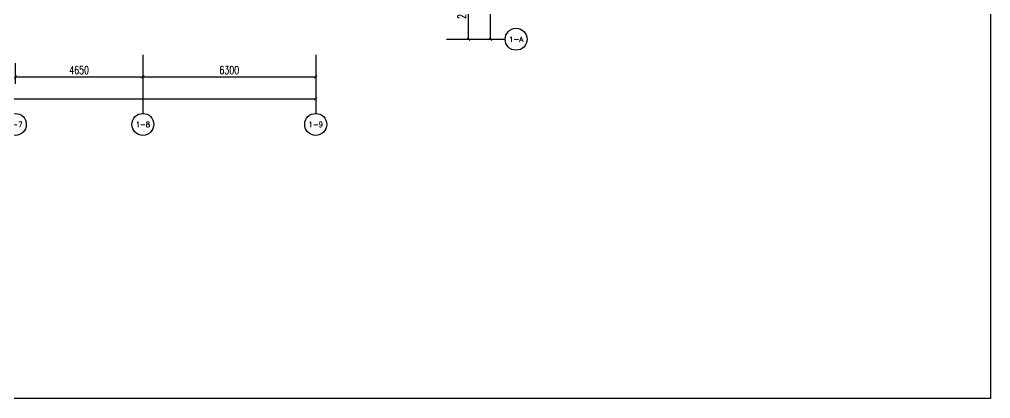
# Model space of a CAD drawing. Header units: millimetres. Extents: x 285006 to 3037698, y -2820855 to 192241.
# Drawn here: x 333606 to 369006, y 66768 to 80605 of the extents above; entities that cross this region are included whole.
import ezdxf
from ezdxf.enums import TextEntityAlignment as Align

# ---------------------------------------------------------------- set-up
doc = ezdxf.new("R2010")
doc.units = ezdxf.units.MM
doc.header["$PDMODE"] = 35
doc.header["$PDSIZE"] = -0.1
for name, color, linetype in [('0-修改', 6, 'Continuous'), ('AXIS', 150, 'Continuous'), ('AXIS_TEXT', 7, 'Continuous')]:
    doc.layers.add(name, color=color, linetype=linetype)
doc.styles.add('_TCH_AXIS', font='COMPLEX', dxfattribs={"bigfont": 'GBCBIG'})
doc.styles.add('_TCH_DIM_T3', font='SIMPLEX', dxfattribs={"width": 0.705882, "bigfont": 'GBCBIG'})
doc.styles.add('AXIS', font='arial.ttf')
doc.dimstyles.new('_TCH_ARCH&&100', dxfattribs={"dimtxt": 297.5, "dimasz": 100, "dimexe": 250, "dimexo": 300, "dimgap": 100, "dimtad": 1, "dimdec": 0, "dimzin": 0, "dimdsep": 46, "dimtxsty": '_TCH_DIM_T3', "dimblk": 'ARCHTICK', "dimcen": 0.09, "dimclrt": 7, "dimazin": 2, "dimtfac": 1, "dimtdec": 0, "dimtix": 1, "dimtmove": 2, "dimatfit": 3, "dimfxl": 1, "dimtolj": 1, "dimtzin": 0, "dimarcsym": 0})

# ---------------------------------------------------------------- blocks, each defined once
blk = doc.blocks.new('_AXISO')
at = {"layer": 'AXIS', "linetype": 'ByBlock'}
blk.add_circle((0, 0), 0.5, dxfattribs=at)
at = {"layer": 'AXIS_TEXT', "color": 50, "style": 'AXIS', "width": 0.5}
blk.add_attdef('A', text='', height=1, dxfattribs=at).set_placement((-0.25, -0.28), (0.31, -0.28), align=Align.ALIGNED)
blk = doc.blocks.new('_ArchTick')
at = {"color": 0, "linetype": 'ByBlock', "const_width": 0.4}
blk.add_lwpolyline([(-0.5, -0.5), (0.5, 0.5)], dxfattribs=at)
blk = doc.blocks.new('*D44')
at = {"layer": 'AXIS', "color": 0, "lineweight": -2, "transparency": 16777216}
for p, q in [((246574, -2514878), (246574, -2516428)), ((293374, -2514878), (293374, -2516428)), ((246574, -2516178), (293374, -2516178))]:
    blk.add_line(p, q, dxfattribs=at)
at = {"layer": 'Defpoints', "color": 0, "transparency": 16777216}
for p in [(246574, -2514578), (293374, -2514578), (293374, -2516178)]:
    blk.add_point(p, dxfattribs=at)
at = {"layer": 'AXIS', "color": 0, "lineweight": -2, "transparency": 16777216, "xscale": 100, "yscale": 100, "zscale": 100, "rotation": 180}
blk.add_blockref('_ArchTick', (246574, -2516178), dxfattribs=at)
at = {"layer": 'AXIS', "color": 0, "lineweight": -2, "transparency": 16777216, "xscale": 100, "yscale": 100, "zscale": 100}
blk.add_blockref('_ArchTick', (293374, -2516178), dxfattribs=at)
at = {"layer": 'AXIS', "color": 7, "transparency": 16777216, "insert": (269974, -2515929), "char_height": 297.5, "attachment_point": 5, "style": '_TCH_DIM_T3'}
blk.add_mtext('\\A1;46800', dxfattribs=at)
blk = doc.blocks.new('*D51')
at = {"layer": 'AXIS', "color": 0, "lineweight": -2, "transparency": 16777216}
for p, q in [((282424, -2514878), (282424, -2515628)), ((287074, -2514878), (287074, -2515628)), ((282424, -2515378), (287074, -2515378))]:
    blk.add_line(p, q, dxfattribs=at)
at = {"layer": 'Defpoints', "color": 0, "transparency": 16777216}
for p in [(282424, -2514578), (287074, -2514578), (287074, -2515378)]:
    blk.add_point(p, dxfattribs=at)
at = {"layer": 'AXIS', "color": 0, "lineweight": -2, "transparency": 16777216, "xscale": 100, "yscale": 100, "zscale": 100, "rotation": 180}
blk.add_blockref('_ArchTick', (282424, -2515378), dxfattribs=at)
at = {"layer": 'AXIS', "color": 0, "lineweight": -2, "transparency": 16777216, "xscale": 100, "yscale": 100, "zscale": 100}
blk.add_blockref('_ArchTick', (287074, -2515378), dxfattribs=at)
at = {"layer": 'AXIS', "color": 7, "transparency": 16777216, "insert": (284749, -2515129), "char_height": 297.5, "attachment_point": 5, "style": '_TCH_DIM_T3'}
blk.add_mtext('\\A1;4650', dxfattribs=at)
blk = doc.blocks.new('*D52')
at = {"layer": 'AXIS', "color": 0, "lineweight": -2, "transparency": 16777216}
for p, q in [((287074, -2514878), (287074, -2515628)), ((293374, -2514878), (293374, -2515628)), ((287074, -2515378), (293374, -2515378))]:
    blk.add_line(p, q, dxfattribs=at)
at = {"layer": 'Defpoints', "color": 0, "transparency": 16777216}
for p in [(287074, -2514578), (293374, -2514578), (293374, -2515378)]:
    blk.add_point(p, dxfattribs=at)
at = {"layer": 'AXIS', "color": 0, "lineweight": -2, "transparency": 16777216, "xscale": 100, "yscale": 100, "zscale": 100, "rotation": 180}
blk.add_blockref('_ArchTick', (287074, -2515378), dxfattribs=at)
at = {"layer": 'AXIS', "color": 0, "lineweight": -2, "transparency": 16777216, "xscale": 100, "yscale": 100, "zscale": 100}
blk.add_blockref('_ArchTick', (293374, -2515378), dxfattribs=at)
at = {"layer": 'AXIS', "color": 7, "transparency": 16777216, "insert": (290224, -2515129), "char_height": 297.5, "attachment_point": 5, "style": '_TCH_DIM_T3'}
blk.add_mtext('\\A1;6300', dxfattribs=at)
blk = doc.blocks.new('*D53')
at = {"layer": 'AXIS', "color": 0, "lineweight": -2, "transparency": 16777216}
for p, q in [((298445, -2478404), (299995, -2478404)), ((299745, -2514004), (299745, -2478404)), ((298445, -2514004), (299995, -2514004))]:
    blk.add_line(p, q, dxfattribs=at)
at = {"layer": 'Defpoints', "color": 0, "transparency": 16777216}
for p in [(298145, -2478404), (299745, -2478404), (298145, -2514004)]:
    blk.add_point(p, dxfattribs=at)
at = {"layer": 'AXIS', "color": 0, "lineweight": -2, "transparency": 16777216, "xscale": 100, "yscale": 100, "zscale": 100}
for p, rotation in [((299745, -2478404), 90), ((299745, -2514004), 270)]:
    blk.add_blockref('_ArchTick', p, dxfattribs=dict(at, rotation=rotation))
at = {"layer": 'AXIS', "color": 7, "transparency": 16777216, "insert": (299497, -2496204), "char_height": 297.5, "attachment_point": 5, "rotation": 90, "style": '_TCH_DIM_T3'}
blk.add_mtext('\\A1;35600', dxfattribs=at)
blk = doc.blocks.new('*D54')
at = {"layer": 'AXIS', "color": 0, "lineweight": -2, "transparency": 16777216}
for p, q in [((298445, -2511804), (299195, -2511804)), ((298945, -2514004), (298945, -2511804)), ((298445, -2514004), (299195, -2514004))]:
    blk.add_line(p, q, dxfattribs=at)
at = {"layer": 'Defpoints', "color": 0, "transparency": 16777216}
for p in [(298145, -2511804), (298945, -2511804), (298145, -2514004)]:
    blk.add_point(p, dxfattribs=at)
at = {"layer": 'AXIS', "color": 0, "lineweight": -2, "transparency": 16777216, "xscale": 100, "yscale": 100, "zscale": 100}
for p, rotation in [((298945, -2511804), 90), ((298945, -2514004), 270)]:
    blk.add_blockref('_ArchTick', p, dxfattribs=dict(at, rotation=rotation))
at = {"layer": 'AXIS', "color": 7, "transparency": 16777216, "insert": (298697, -2512904), "char_height": 297.5, "attachment_point": 5, "rotation": 90, "style": '_TCH_DIM_T3'}
blk.add_mtext('\\A1;2200', dxfattribs=at)
blk = doc.blocks.new('d985dasf4ddsaf')
at = {"layer": 'AXIS'}
for p, q in [((298145.5, -2514004.3), (300278.8, -2514004.3)), ((287074.3, -2514578.2), (287074.3, -2516711.5)), ((293374.3, -2514578.2), (293374.3, -2516711.5))]:
    blk.add_line(p, q, dxfattribs=at)
ref = blk.add_blockref('_AXISO', (300678.8, -2514004.3), dxfattribs=dict(at, xscale=800, yscale=800, zscale=800))
ref.add_attrib('A', '1-A', dxfattribs={"layer": 'AXIS_TEXT', "height": 187.78, "style": '_TCH_AXIS'}).set_placement((300415, -2514098.2), (300942.6, -2514098.2), align=Align.FIT)
ref = blk.add_blockref('_AXISO', (282424.3, -2517111.5), dxfattribs=dict(at, xscale=800, yscale=800, zscale=800))
ref.add_attrib('A', '1-7', dxfattribs={"layer": 'AXIS_TEXT', "height": 199.75, "style": '_TCH_AXIS'}).set_placement((282162.7, -2517211.4), (282685.9, -2517211.4), align=Align.FIT)
ref = blk.add_blockref('_AXISO', (287074.3, -2517111.5), dxfattribs=dict(at, xscale=800, yscale=800, zscale=800))
ref.add_attrib('A', '1-8', dxfattribs={"layer": 'AXIS_TEXT', "height": 199.75, "style": '_TCH_AXIS'}).set_placement((286812.7, -2517211.4), (287335.9, -2517211.4), align=Align.FIT)
ref = blk.add_blockref('_AXISO', (293374.3, -2517111.5), dxfattribs=dict(at, xscale=800, yscale=800, zscale=800))
ref.add_attrib('A', '1-9', dxfattribs={"layer": 'AXIS_TEXT', "height": 199.75, "style": '_TCH_AXIS'}).set_placement((293112.7, -2517211.4), (293635.9, -2517211.4), align=Align.FIT)
for p1, p2, distance, picture, middle in [((298145.5, -2514004.3), (298145.5, -2478404.3), -1600, '*D53', (299496.7, -2496204.3)), ((298145.5, -2514004.3), (298145.5, -2511804.3), -800, '*D54', (298696.7, -2512904.3)), ((246574.3, -2514578.2), (293374.3, -2514578.2), -1600, '*D44', (269974.3, -2515929.4)), ((282424.3, -2514578.2), (287074.3, -2514578.2), -800, '*D51', (284749.3, -2515129.4)), ((287074.3, -2514578.2), (293374.3, -2514578.2), -800, '*D52', (290224.3, -2515129.4))]:
    dim = blk.add_aligned_dim(p1=p1, p2=p2, distance=distance, dimstyle='_TCH_ARCH&&100', dxfattribs=at)
    dim.commit()
    dim.dimension.update_dxf_attribs({"geometry": picture, "text_midpoint": middle})
blk = doc.blocks.new('FDBDFBDB')
blk.add_blockref('d985dasf4ddsaf', (199150, 2756986))

msp = doc.modelspace()

# ---------------------------------------------------------------- linework, layer by layer
at = {"layer": 'Defpoints'}
msp.add_lwpolyline([(285005.8, 126167.5), (369005.8, 126167.5), (369005.8, 66767.5), (285005.8, 66767.5)], close=True, dxfattribs=at)

# ---------------------------------------------------------------- block references
at = {"layer": '0-修改'}
msp.add_blockref('FDBDFBDB', (-148118.1, -163101.3), dxfattribs=at)

doc.saveas('drawing.dxf')
